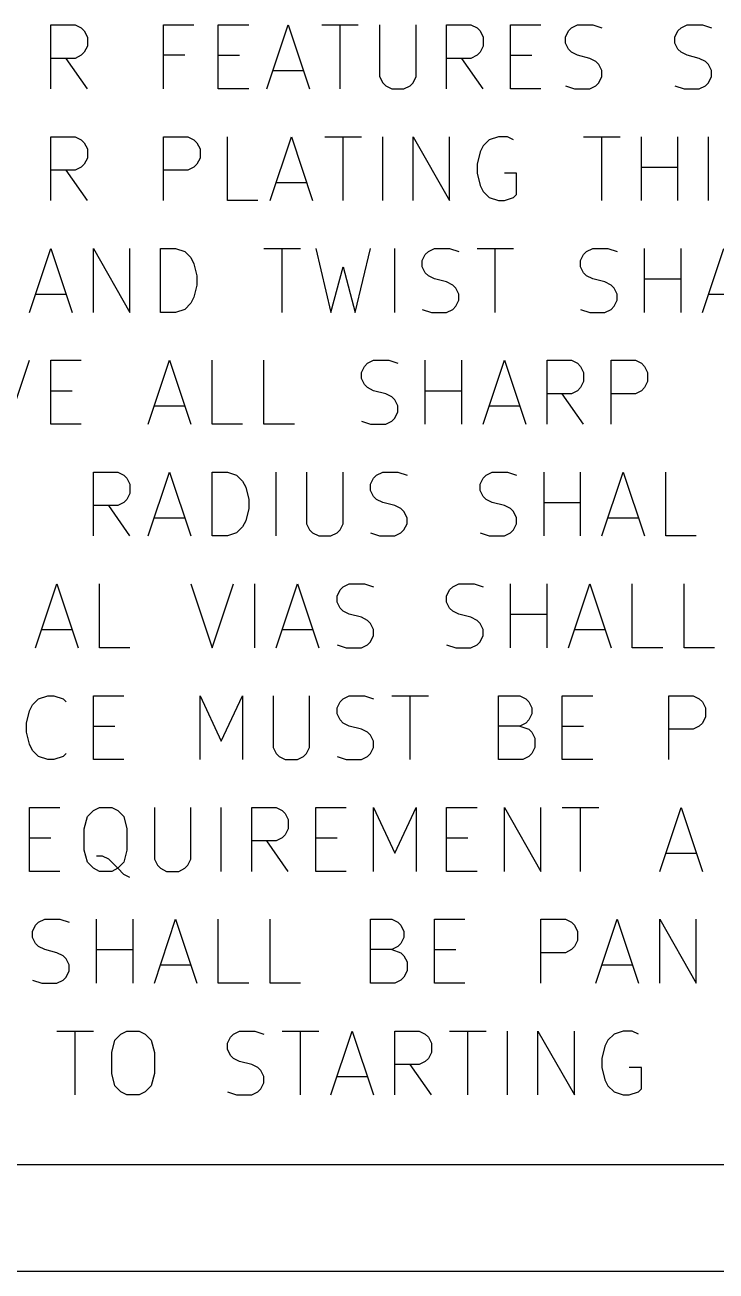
# Model space of a CAD drawing. Extents: x 8 to 330, y -289 to -8.
# Drawn here: x 19.96 to 32.93, y -289 to -265.59 of the extents above; entities that cross this region are included whole.
import ezdxf

# ---------------------------------------------------------------- set-up
doc = ezdxf.new("R2010")
doc.units = 0
doc.header["$MEASUREMENT"] = 0
doc.layers.add('BLACK', color=7, linetype='CONTINUOUS')

msp = doc.modelspace()

# ---------------------------------------------------------------- linework, layer by layer
at = {"layer": 'BLACK', "linetype": 'CONTINUOUS'}
for p, q in [((20.445, -265.593), (20.9021, -265.593)), ((20.445, -266.793), (20.445, -265.593)), ((20.9021, -265.593), (21.0164, -265.65)), ((21.0164, -265.65), (21.0736, -265.707)), ((22.5593, -265.593), (23.1307, -265.593)), ((22.5593, -266.793), (22.5593, -265.593)), ((23.5879, -265.593), (24.1593, -265.593)), ((23.5879, -266.793), (23.5879, -265.593)), ((24.5021, -266.793), (24.9021, -265.593)), ((24.9021, -265.593), (25.3021, -266.793)), ((25.5307, -265.593), (26.2164, -265.593)), ((25.8736, -266.793), (25.8736, -265.593)), ((26.6164, -265.593), (26.6164, -266.564)), ((27.3021, -266.564), (27.3021, -265.593)), ((27.8736, -265.593), (28.3307, -265.593)), ((27.8736, -266.793), (27.8736, -265.593)), ((28.3307, -265.593), (28.445, -265.65)), ((28.445, -265.65), (28.5021, -265.707)), ((29.0736, -265.593), (29.645, -265.593)), ((29.0736, -266.793), (29.0736, -265.593)), ((30.1593, -265.707), (30.2164, -265.65)), ((30.2164, -265.65), (30.3307, -265.593)), ((30.3307, -265.593), (30.6164, -265.593)), ((30.6164, -265.593), (30.7879, -265.65)), ((32.2164, -265.707), (32.2736, -265.65)), ((32.2736, -265.65), (32.3879, -265.593)), ((32.3879, -265.593), (32.6736, -265.593)), ((32.6736, -265.593), (32.845, -265.65)), ((21.0736, -265.707), (21.1307, -265.821)), ((21.1307, -265.821), (21.1307, -265.993)), ((28.5021, -265.707), (28.5593, -265.821)), ((28.5593, -265.821), (28.5593, -265.993)), ((30.1021, -265.821), (30.1593, -265.707)), ((30.1021, -265.936), (30.1021, -265.821)), ((32.1593, -265.821), (32.2164, -265.707)), ((32.1593, -265.936), (32.1593, -265.821)), ((21.0736, -266.107), (21.0164, -266.164)), ((21.1307, -265.993), (21.0736, -266.107)), ((28.5021, -266.107), (28.445, -266.164)), ((28.5593, -265.993), (28.5021, -266.107)), ((30.1593, -266.05), (30.1021, -265.936)), ((30.2164, -266.107), (30.1593, -266.05)), ((30.3307, -266.164), (30.2164, -266.107)), ((32.2164, -266.05), (32.1593, -265.936)), ((32.2736, -266.107), (32.2164, -266.05)), ((32.3879, -266.164), (32.2736, -266.107)), ((20.9021, -266.221), (20.445, -266.221)), ((21.1307, -266.793), (20.7307, -266.221)), ((21.0164, -266.164), (20.9021, -266.221)), ((22.9593, -266.164), (22.5593, -266.164)), ((23.5879, -266.164), (23.9879, -266.164)), ((28.3307, -266.221), (27.8736, -266.221)), ((28.5593, -266.793), (28.1593, -266.221)), ((28.445, -266.164), (28.3307, -266.221)), ((29.0736, -266.164), (29.4736, -266.164)), ((30.5593, -266.221), (30.3307, -266.164)), ((30.6736, -266.279), (30.5593, -266.221)), ((30.7307, -266.336), (30.6736, -266.279)), ((30.7879, -266.45), (30.7307, -266.336)), ((32.6164, -266.221), (32.3879, -266.164)), ((32.7307, -266.279), (32.6164, -266.221)), ((32.7879, -266.336), (32.7307, -266.279)), ((32.845, -266.45), (32.7879, -266.336)), ((24.6164, -266.45), (25.1879, -266.45)), ((26.6164, -266.564), (26.6736, -266.679)), ((27.245, -266.679), (27.3021, -266.564)), ((30.7307, -266.679), (30.7879, -266.564)), ((30.7879, -266.564), (30.7879, -266.45)), ((32.7879, -266.679), (32.845, -266.564)), ((32.845, -266.564), (32.845, -266.45)), ((24.1593, -266.793), (23.5879, -266.793)), ((26.6736, -266.679), (26.7307, -266.736)), ((26.7307, -266.736), (26.845, -266.793)), ((26.845, -266.793), (27.0736, -266.793)), ((27.0736, -266.793), (27.1879, -266.736)), ((27.1879, -266.736), (27.245, -266.679)), ((29.645, -266.793), (29.0736, -266.793)), ((30.1021, -266.736), (30.2736, -266.793)), ((30.2736, -266.793), (30.5593, -266.793)), ((30.5593, -266.793), (30.6736, -266.736)), ((30.6736, -266.736), (30.7307, -266.679)), ((32.1593, -266.736), (32.3307, -266.793)), ((32.3307, -266.793), (32.6164, -266.793)), ((32.6164, -266.793), (32.7307, -266.736)), ((32.7307, -266.736), (32.7879, -266.679)), ((20.445, -267.693), (20.9021, -267.693)), ((20.445, -268.893), (20.445, -267.693)), ((20.9021, -267.693), (21.0164, -267.75)), ((21.0164, -267.75), (21.0736, -267.807)), ((22.5593, -267.693), (23.0164, -267.693)), ((22.5593, -268.893), (22.5593, -267.693)), ((23.0164, -267.693), (23.1307, -267.75)), ((23.1307, -267.75), (23.1879, -267.807)), ((23.7593, -268.893), (23.7593, -267.693)), ((24.5593, -268.893), (24.9593, -267.693)), ((24.9593, -267.693), (25.3593, -268.893)), ((25.5879, -267.693), (26.2736, -267.693)), ((25.9307, -268.893), (25.9307, -267.693)), ((26.6736, -268.893), (26.6736, -267.693)), ((27.245, -268.893), (27.245, -267.693)), ((27.245, -267.693), (27.9307, -268.893)), ((27.9307, -268.893), (27.9307, -267.693)), ((28.6736, -267.75), (28.5593, -267.864)), ((28.845, -267.693), (28.6736, -267.75)), ((29.0164, -267.693), (28.845, -267.693)), ((29.1307, -267.75), (29.0164, -267.693)), ((30.445, -267.693), (31.1307, -267.693)), ((30.7879, -268.893), (30.7879, -267.693)), ((31.5307, -268.893), (31.5307, -267.693)), ((32.2164, -268.893), (32.2164, -267.693)), ((32.7879, -268.893), (32.7879, -267.693)), ((21.0736, -267.807), (21.1307, -267.921)), ((21.1307, -267.921), (21.1307, -268.093)), ((23.1879, -267.807), (23.245, -267.921)), ((23.245, -267.921), (23.245, -268.093)), ((28.5021, -267.979), (28.445, -268.207)), ((28.5593, -267.864), (28.5021, -267.979)), ((21.0164, -268.264), (20.9021, -268.321)), ((21.0736, -268.207), (21.0164, -268.264)), ((21.1307, -268.093), (21.0736, -268.207)), ((23.1307, -268.264), (23.0164, -268.321)), ((23.1879, -268.207), (23.1307, -268.264)), ((23.245, -268.093), (23.1879, -268.207)), ((28.445, -268.207), (28.445, -268.379)), ((31.5307, -268.264), (32.2164, -268.264)), ((20.9021, -268.321), (20.445, -268.321)), ((21.1307, -268.893), (20.7307, -268.321)), ((23.0164, -268.321), (22.5593, -268.321)), ((28.445, -268.379), (28.5021, -268.607)), ((29.1879, -268.379), (28.9593, -268.379)), ((29.1879, -268.779), (29.1879, -268.379)), ((24.6736, -268.55), (25.245, -268.55)), ((28.5021, -268.607), (28.5593, -268.721)), ((28.5593, -268.721), (28.6736, -268.836)), ((24.3307, -268.893), (23.7593, -268.893)), ((28.6736, -268.836), (28.845, -268.893)), ((28.845, -268.893), (28.9593, -268.893)), ((28.9593, -268.893), (29.1307, -268.836)), ((29.1307, -268.836), (29.1879, -268.779)), ((20.045, -270.993), (20.445, -269.793)), ((20.445, -269.793), (20.845, -270.993)), ((21.245, -269.793), (21.9307, -270.993)), ((21.245, -270.993), (21.245, -269.793)), ((21.9307, -270.993), (21.9307, -269.793)), ((22.5021, -269.793), (22.7879, -269.793)), ((22.5021, -270.993), (22.5021, -269.793)), ((22.7879, -269.793), (22.9593, -269.85)), ((22.9593, -269.85), (23.0736, -269.964)), ((24.445, -269.793), (25.1307, -269.793)), ((24.7879, -270.993), (24.7879, -269.793)), ((25.4164, -269.793), (25.7021, -270.993)), ((26.1593, -270.993), (26.445, -269.793)), ((26.9021, -270.993), (26.9021, -269.793)), ((27.4736, -269.907), (27.5307, -269.85)), ((27.5307, -269.85), (27.645, -269.793)), ((27.645, -269.793), (27.9307, -269.793)), ((27.9307, -269.793), (28.1021, -269.85)), ((28.445, -269.793), (29.1307, -269.793)), ((28.7879, -270.993), (28.7879, -269.793)), ((30.445, -269.907), (30.5021, -269.85)), ((30.5021, -269.85), (30.6164, -269.793)), ((30.6164, -269.793), (30.9021, -269.793)), ((30.9021, -269.793), (31.0736, -269.85)), ((31.5879, -270.993), (31.5879, -269.793)), ((32.2736, -270.993), (32.2736, -269.793)), ((32.6736, -270.993), (33.0736, -269.793)), ((23.0736, -269.964), (23.1307, -270.079)), ((23.1307, -270.079), (23.1879, -270.307)), ((25.7021, -270.993), (25.9307, -270.136)), ((25.9307, -270.136), (26.1593, -270.993)), ((27.4164, -270.021), (27.4736, -269.907)), ((27.4164, -270.136), (27.4164, -270.021)), ((27.4736, -270.25), (27.4164, -270.136)), ((30.3879, -270.021), (30.445, -269.907)), ((30.3879, -270.136), (30.3879, -270.021)), ((30.445, -270.25), (30.3879, -270.136)), ((23.1879, -270.307), (23.1879, -270.479)), ((27.5307, -270.307), (27.4736, -270.25)), ((27.645, -270.364), (27.5307, -270.307)), ((27.8736, -270.421), (27.645, -270.364)), ((30.5021, -270.307), (30.445, -270.25)), ((30.6164, -270.364), (30.5021, -270.307)), ((30.845, -270.421), (30.6164, -270.364)), ((31.5879, -270.364), (32.2736, -270.364)), ((23.1879, -270.479), (23.1307, -270.707)), ((27.9879, -270.479), (27.8736, -270.421)), ((28.045, -270.536), (27.9879, -270.479)), ((28.1021, -270.65), (28.045, -270.536)), ((30.9593, -270.479), (30.845, -270.421)), ((31.0164, -270.536), (30.9593, -270.479)), ((31.0736, -270.65), (31.0164, -270.536)), ((20.1593, -270.65), (20.7307, -270.65)), ((23.0736, -270.821), (22.9593, -270.936)), ((23.1307, -270.707), (23.0736, -270.821)), ((28.045, -270.879), (28.1021, -270.764)), ((28.1021, -270.764), (28.1021, -270.65)), ((31.0164, -270.879), (31.0736, -270.764)), ((31.0736, -270.764), (31.0736, -270.65)), ((32.7879, -270.65), (33.3593, -270.65)), ((22.7879, -270.993), (22.5021, -270.993)), ((22.9593, -270.936), (22.7879, -270.993)), ((27.4164, -270.936), (27.5879, -270.993)), ((27.5879, -270.993), (27.8736, -270.993)), ((27.8736, -270.993), (27.9879, -270.936)), ((27.9879, -270.936), (28.045, -270.879)), ((30.3879, -270.936), (30.5593, -270.993)), ((30.5593, -270.993), (30.845, -270.993)), ((30.845, -270.993), (30.9593, -270.936)), ((30.9593, -270.936), (31.0164, -270.879)), ((19.645, -273.093), (20.045, -271.893)), ((20.445, -271.893), (21.0164, -271.893)), ((20.445, -273.093), (20.445, -271.893)), ((22.2736, -273.093), (22.6736, -271.893)), ((22.6736, -271.893), (23.0736, -273.093)), ((23.4736, -273.093), (23.4736, -271.893)), ((24.445, -273.093), (24.445, -271.893)), ((26.2736, -272.121), (26.3307, -272.007)), ((26.3307, -272.007), (26.3879, -271.95)), ((26.3879, -271.95), (26.5021, -271.893)), ((26.5021, -271.893), (26.7879, -271.893)), ((26.7879, -271.893), (26.9593, -271.95)), ((27.4736, -273.093), (27.4736, -271.893)), ((28.1593, -273.093), (28.1593, -271.893)), ((28.5593, -273.093), (28.9593, -271.893)), ((28.9593, -271.893), (29.3593, -273.093)), ((29.7593, -271.893), (30.2164, -271.893)), ((29.7593, -273.093), (29.7593, -271.893)), ((30.2164, -271.893), (30.3307, -271.95)), ((30.3307, -271.95), (30.3879, -272.007)), ((30.3879, -272.007), (30.445, -272.121)), ((30.9593, -271.893), (31.4164, -271.893)), ((30.9593, -273.093), (30.9593, -271.893)), ((31.4164, -271.893), (31.5307, -271.95)), ((31.5307, -271.95), (31.5879, -272.007)), ((31.5879, -272.007), (31.645, -272.121)), ((26.2736, -272.236), (26.2736, -272.121)), ((26.3307, -272.35), (26.2736, -272.236)), ((30.445, -272.121), (30.445, -272.293)), ((31.645, -272.121), (31.645, -272.293)), ((20.445, -272.464), (20.845, -272.464)), ((26.3879, -272.407), (26.3307, -272.35)), ((26.5021, -272.464), (26.3879, -272.407)), ((26.7307, -272.521), (26.5021, -272.464)), ((27.4736, -272.464), (28.1593, -272.464)), ((30.3307, -272.464), (30.2164, -272.521)), ((30.3879, -272.407), (30.3307, -272.464)), ((30.445, -272.293), (30.3879, -272.407)), ((31.5307, -272.464), (31.4164, -272.521)), ((31.5879, -272.407), (31.5307, -272.464)), ((31.645, -272.293), (31.5879, -272.407)), ((26.845, -272.579), (26.7307, -272.521)), ((26.9021, -272.636), (26.845, -272.579)), ((26.9593, -272.75), (26.9021, -272.636)), ((30.2164, -272.521), (29.7593, -272.521)), ((30.445, -273.093), (30.045, -272.521)), ((31.4164, -272.521), (30.9593, -272.521)), ((22.3879, -272.75), (22.9593, -272.75)), ((26.9021, -272.979), (26.9593, -272.864)), ((26.9593, -272.864), (26.9593, -272.75)), ((28.6736, -272.75), (29.245, -272.75)), ((21.0164, -273.093), (20.445, -273.093)), ((24.045, -273.093), (23.4736, -273.093)), ((25.0164, -273.093), (24.445, -273.093)), ((26.2736, -273.036), (26.445, -273.093)), ((26.445, -273.093), (26.7307, -273.093)), ((26.7307, -273.093), (26.845, -273.036)), ((26.845, -273.036), (26.9021, -272.979)), ((21.245, -273.993), (21.7021, -273.993)), ((21.245, -275.193), (21.245, -273.993)), ((21.7021, -273.993), (21.8164, -274.05)), ((21.8164, -274.05), (21.8736, -274.107)), ((21.8736, -274.107), (21.9307, -274.221)), ((22.2736, -275.193), (22.6736, -273.993)), ((22.6736, -273.993), (23.0736, -275.193)), ((23.4736, -273.993), (23.7593, -273.993)), ((23.4736, -275.193), (23.4736, -273.993)), ((23.7593, -273.993), (23.9307, -274.05)), ((23.9307, -274.05), (24.045, -274.164)), ((24.6736, -275.193), (24.6736, -273.993)), ((25.245, -273.993), (25.245, -274.964)), ((25.9307, -274.964), (25.9307, -273.993)), ((26.445, -274.221), (26.5021, -274.107)), ((26.5021, -274.107), (26.5593, -274.05)), ((26.5593, -274.05), (26.6736, -273.993)), ((26.6736, -273.993), (26.9593, -273.993)), ((26.9593, -273.993), (27.1307, -274.05)), ((28.5021, -274.221), (28.5593, -274.107)), ((28.5593, -274.107), (28.6164, -274.05)), ((28.6164, -274.05), (28.7307, -273.993)), ((28.7307, -273.993), (29.0164, -273.993)), ((29.0164, -273.993), (29.1879, -274.05)), ((29.7021, -275.193), (29.7021, -273.993)), ((30.3879, -275.193), (30.3879, -273.993)), ((30.7879, -275.193), (31.1879, -273.993)), ((31.1879, -273.993), (31.5879, -275.193)), ((31.9879, -275.193), (31.9879, -273.993)), ((21.9307, -274.221), (21.9307, -274.393)), ((24.045, -274.164), (24.1021, -274.279)), ((24.1021, -274.279), (24.1593, -274.507)), ((26.445, -274.336), (26.445, -274.221)), ((26.5021, -274.45), (26.445, -274.336)), ((28.5021, -274.336), (28.5021, -274.221)), ((28.5593, -274.45), (28.5021, -274.336)), ((21.8164, -274.564), (21.7021, -274.621)), ((21.8736, -274.507), (21.8164, -274.564)), ((21.9307, -274.393), (21.8736, -274.507)), ((24.1593, -274.507), (24.1593, -274.679)), ((26.5593, -274.507), (26.5021, -274.45)), ((26.6736, -274.564), (26.5593, -274.507)), ((26.9021, -274.621), (26.6736, -274.564)), ((28.6164, -274.507), (28.5593, -274.45)), ((28.7307, -274.564), (28.6164, -274.507)), ((28.9593, -274.621), (28.7307, -274.564)), ((29.7021, -274.564), (30.3879, -274.564)), ((21.7021, -274.621), (21.245, -274.621)), ((21.9307, -275.193), (21.5307, -274.621)), ((24.1593, -274.679), (24.1021, -274.907)), ((27.0164, -274.679), (26.9021, -274.621)), ((27.0736, -274.736), (27.0164, -274.679)), ((27.1307, -274.85), (27.0736, -274.736)), ((29.0736, -274.679), (28.9593, -274.621)), ((29.1307, -274.736), (29.0736, -274.679)), ((29.1879, -274.85), (29.1307, -274.736)), ((22.3879, -274.85), (22.9593, -274.85)), ((24.045, -275.021), (23.9307, -275.136)), ((24.1021, -274.907), (24.045, -275.021)), ((25.245, -274.964), (25.3021, -275.079)), ((25.8736, -275.079), (25.9307, -274.964)), ((27.0736, -275.079), (27.1307, -274.964)), ((27.1307, -274.964), (27.1307, -274.85)), ((29.1307, -275.079), (29.1879, -274.964)), ((29.1879, -274.964), (29.1879, -274.85)), ((30.9021, -274.85), (31.4736, -274.85)), ((23.7593, -275.193), (23.4736, -275.193)), ((23.9307, -275.136), (23.7593, -275.193)), ((25.3021, -275.079), (25.3593, -275.136)), ((25.3593, -275.136), (25.4736, -275.193)), ((25.4736, -275.193), (25.7021, -275.193)), ((25.7021, -275.193), (25.8164, -275.136)), ((25.8164, -275.136), (25.8736, -275.079)), ((26.445, -275.136), (26.6164, -275.193)), ((26.6164, -275.193), (26.9021, -275.193)), ((26.9021, -275.193), (27.0164, -275.136)), ((27.0164, -275.136), (27.0736, -275.079)), ((28.5021, -275.136), (28.6736, -275.193)), ((28.6736, -275.193), (28.9593, -275.193)), ((28.9593, -275.193), (29.0736, -275.136)), ((29.0736, -275.136), (29.1307, -275.079)), ((32.5593, -275.193), (31.9879, -275.193)), ((20.1593, -277.293), (20.5593, -276.093)), ((20.5593, -276.093), (20.9593, -277.293)), ((21.3593, -277.293), (21.3593, -276.093)), ((23.0736, -276.093), (23.4736, -277.293)), ((23.4736, -277.293), (23.8736, -276.093)), ((24.2736, -277.293), (24.2736, -276.093)), ((24.6736, -277.293), (25.0736, -276.093)), ((25.0736, -276.093), (25.4736, -277.293)), ((25.8164, -276.321), (25.8736, -276.207)), ((25.8736, -276.207), (25.9307, -276.15)), ((25.9307, -276.15), (26.045, -276.093)), ((26.045, -276.093), (26.3307, -276.093)), ((26.3307, -276.093), (26.5021, -276.15)), ((27.8736, -276.321), (27.9307, -276.207)), ((27.9307, -276.207), (27.9879, -276.15)), ((27.9879, -276.15), (28.1021, -276.093)), ((28.1021, -276.093), (28.3879, -276.093)), ((28.3879, -276.093), (28.5593, -276.15)), ((29.0736, -277.293), (29.0736, -276.093)), ((29.7593, -277.293), (29.7593, -276.093)), ((30.1593, -277.293), (30.5593, -276.093)), ((30.5593, -276.093), (30.9593, -277.293)), ((31.3593, -277.293), (31.3593, -276.093)), ((32.3307, -277.293), (32.3307, -276.093)), ((25.8164, -276.436), (25.8164, -276.321)), ((25.8736, -276.55), (25.8164, -276.436)), ((27.8736, -276.436), (27.8736, -276.321)), ((27.9307, -276.55), (27.8736, -276.436)), ((25.9307, -276.607), (25.8736, -276.55)), ((26.045, -276.664), (25.9307, -276.607)), ((26.2736, -276.721), (26.045, -276.664)), ((27.9879, -276.607), (27.9307, -276.55)), ((28.1021, -276.664), (27.9879, -276.607)), ((28.3307, -276.721), (28.1021, -276.664)), ((29.0736, -276.664), (29.7593, -276.664)), ((26.3879, -276.779), (26.2736, -276.721)), ((26.445, -276.836), (26.3879, -276.779)), ((26.5021, -276.95), (26.445, -276.836)), ((28.445, -276.779), (28.3307, -276.721)), ((28.5021, -276.836), (28.445, -276.779)), ((28.5593, -276.95), (28.5021, -276.836)), ((20.2736, -276.95), (20.845, -276.95)), ((24.7879, -276.95), (25.3593, -276.95)), ((26.445, -277.179), (26.5021, -277.064)), ((26.5021, -277.064), (26.5021, -276.95)), ((28.5021, -277.179), (28.5593, -277.064)), ((28.5593, -277.064), (28.5593, -276.95)), ((30.2736, -276.95), (30.845, -276.95)), ((21.9307, -277.293), (21.3593, -277.293)), ((25.8164, -277.236), (25.9879, -277.293)), ((25.9879, -277.293), (26.2736, -277.293)), ((26.2736, -277.293), (26.3879, -277.236)), ((26.3879, -277.236), (26.445, -277.179)), ((27.8736, -277.236), (28.045, -277.293)), ((28.045, -277.293), (28.3307, -277.293)), ((28.3307, -277.293), (28.445, -277.236)), ((28.445, -277.236), (28.5021, -277.179)), ((31.9307, -277.293), (31.3593, -277.293)), ((32.9021, -277.293), (32.3307, -277.293)), ((20.1021, -278.364), (20.2164, -278.25)), ((20.2164, -278.25), (20.3879, -278.193)), ((20.3879, -278.193), (20.5021, -278.193)), ((20.5021, -278.193), (20.6736, -278.25)), ((20.6736, -278.25), (20.7307, -278.307)), ((21.245, -278.193), (21.8164, -278.193)), ((21.245, -279.393), (21.245, -278.193)), ((23.245, -278.193), (23.645, -279.05)), ((23.245, -279.393), (23.245, -278.193)), ((23.645, -279.05), (24.045, -278.193)), ((24.045, -278.193), (24.045, -279.393)), ((24.6164, -278.193), (24.6164, -279.164)), ((25.3021, -279.164), (25.3021, -278.193)), ((25.8164, -278.421), (25.8736, -278.307)), ((25.8736, -278.307), (25.9307, -278.25)), ((25.9307, -278.25), (26.045, -278.193)), ((26.045, -278.193), (26.3307, -278.193)), ((26.3307, -278.193), (26.5021, -278.25)), ((26.845, -278.193), (27.5307, -278.193)), ((27.1879, -279.393), (27.1879, -278.193)), ((28.845, -278.193), (29.245, -278.193)), ((28.845, -279.393), (28.845, -278.193)), ((29.245, -278.193), (29.3593, -278.25)), ((29.3593, -278.25), (29.4164, -278.307)), ((29.4164, -278.307), (29.4736, -278.421)), ((30.045, -278.193), (30.6164, -278.193)), ((30.045, -279.393), (30.045, -278.193)), ((32.045, -278.193), (32.5021, -278.193)), ((32.045, -279.393), (32.045, -278.193)), ((32.5021, -278.193), (32.6164, -278.25)), ((32.6164, -278.25), (32.6736, -278.307)), ((32.6736, -278.307), (32.7307, -278.421)), ((19.9879, -278.707), (20.045, -278.479)), ((20.045, -278.479), (20.1021, -278.364)), ((25.8164, -278.536), (25.8164, -278.421)), ((25.8736, -278.65), (25.8164, -278.536)), ((29.4736, -278.536), (29.4164, -278.65)), ((29.4736, -278.421), (29.4736, -278.536)), ((32.7307, -278.421), (32.7307, -278.593)), ((19.9879, -278.879), (19.9879, -278.707)), ((21.245, -278.764), (21.645, -278.764)), ((25.9307, -278.707), (25.8736, -278.65)), ((26.045, -278.764), (25.9307, -278.707)), ((26.2736, -278.821), (26.045, -278.764)), ((29.245, -278.764), (28.845, -278.764)), ((29.3593, -278.707), (29.245, -278.764)), ((29.245, -278.764), (29.4164, -278.821)), ((29.4164, -278.65), (29.3593, -278.707)), ((30.045, -278.764), (30.445, -278.764)), ((32.6164, -278.764), (32.5021, -278.821)), ((32.6736, -278.707), (32.6164, -278.764)), ((32.7307, -278.593), (32.6736, -278.707)), ((20.045, -279.107), (19.9879, -278.879)), ((26.3879, -278.879), (26.2736, -278.821)), ((26.445, -278.936), (26.3879, -278.879)), ((26.5021, -279.05), (26.445, -278.936)), ((29.4164, -278.821), (29.4736, -278.879)), ((29.4736, -278.879), (29.5307, -278.993)), ((29.5307, -278.993), (29.5307, -279.164)), ((32.5021, -278.821), (32.045, -278.821)), ((20.1021, -279.221), (20.045, -279.107)), ((20.2164, -279.336), (20.1021, -279.221)), ((24.6164, -279.164), (24.6736, -279.279)), ((25.245, -279.279), (25.3021, -279.164)), ((26.445, -279.279), (26.5021, -279.164)), ((26.5021, -279.164), (26.5021, -279.05)), ((29.5307, -279.164), (29.4736, -279.279)), ((20.3879, -279.393), (20.2164, -279.336)), ((20.5021, -279.393), (20.3879, -279.393)), ((20.6736, -279.336), (20.5021, -279.393)), ((20.7307, -279.279), (20.6736, -279.336)), ((21.8164, -279.393), (21.245, -279.393)), ((24.6736, -279.279), (24.7307, -279.336)), ((24.7307, -279.336), (24.845, -279.393)), ((24.845, -279.393), (25.0736, -279.393)), ((25.0736, -279.393), (25.1879, -279.336)), ((25.1879, -279.336), (25.245, -279.279)), ((25.8164, -279.336), (25.9879, -279.393)), ((25.9879, -279.393), (26.2736, -279.393)), ((26.2736, -279.393), (26.3879, -279.336)), ((26.3879, -279.336), (26.445, -279.279)), ((29.3021, -279.393), (28.845, -279.393)), ((29.4164, -279.336), (29.3021, -279.393)), ((29.4736, -279.279), (29.4164, -279.336)), ((30.6164, -279.393), (30.045, -279.393)), ((20.045, -280.293), (20.6164, -280.293)), ((20.045, -281.493), (20.045, -280.293)), ((21.1307, -280.464), (21.245, -280.35)), ((21.245, -280.35), (21.3593, -280.293)), ((21.3593, -280.293), (21.5879, -280.293)), ((21.5879, -280.293), (21.7021, -280.35)), ((21.7021, -280.35), (21.8164, -280.464)), ((22.3879, -280.293), (22.3879, -281.264)), ((23.0736, -281.264), (23.0736, -280.293)), ((23.645, -281.493), (23.645, -280.293)), ((24.2164, -280.293), (24.6736, -280.293)), ((24.2164, -281.493), (24.2164, -280.293)), ((24.6736, -280.293), (24.7879, -280.35)), ((24.7879, -280.35), (24.845, -280.407)), ((24.845, -280.407), (24.9021, -280.521)), ((25.4164, -280.293), (25.9879, -280.293)), ((25.4164, -281.493), (25.4164, -280.293)), ((26.5021, -280.293), (26.9021, -281.15)), ((26.5021, -281.493), (26.5021, -280.293)), ((26.9021, -281.15), (27.3021, -280.293)), ((27.3021, -280.293), (27.3021, -281.493)), ((27.8736, -281.493), (27.8736, -280.293)), ((27.8736, -280.293), (28.445, -280.293)), ((28.9593, -280.293), (29.645, -281.493)), ((28.9593, -281.493), (28.9593, -280.293)), ((29.645, -281.493), (29.645, -280.293)), ((30.045, -280.293), (30.7307, -280.293)), ((30.3879, -281.493), (30.3879, -280.293)), ((31.8736, -281.493), (32.2736, -280.293)), ((32.2736, -280.293), (32.6736, -281.493)), ((21.0736, -280.693), (21.1307, -280.464)), ((21.8164, -280.464), (21.8736, -280.693)), ((24.9021, -280.521), (24.9021, -280.693)), ((20.045, -280.864), (20.445, -280.864)), ((21.0736, -281.093), (21.0736, -280.693)), ((21.8736, -280.693), (21.8736, -281.093)), ((24.7879, -280.864), (24.6736, -280.921)), ((24.845, -280.807), (24.7879, -280.864)), ((24.9021, -280.693), (24.845, -280.807)), ((25.4164, -280.864), (25.8164, -280.864)), ((27.8736, -280.864), (28.2736, -280.864)), ((21.1307, -281.321), (21.0736, -281.093)), ((21.8736, -281.093), (21.8164, -281.321)), ((24.6736, -280.921), (24.2164, -280.921)), ((24.9021, -281.493), (24.5021, -280.921)), ((21.245, -281.436), (21.1307, -281.321)), ((21.4164, -281.207), (21.3021, -281.207)), ((21.5307, -281.264), (21.4164, -281.207)), ((21.7021, -281.436), (21.5307, -281.264)), ((21.8164, -281.321), (21.7021, -281.436)), ((22.3879, -281.264), (22.445, -281.379)), ((23.0164, -281.379), (23.0736, -281.264)), ((31.9879, -281.15), (32.5593, -281.15)), ((20.6164, -281.493), (20.045, -281.493)), ((21.3593, -281.493), (21.245, -281.436)), ((21.5879, -281.493), (21.3593, -281.493)), ((21.7021, -281.436), (21.5879, -281.493)), ((21.8164, -281.55), (21.7021, -281.436)), ((21.9307, -281.607), (21.8164, -281.55)), ((22.445, -281.379), (22.5021, -281.436)), ((22.5021, -281.436), (22.6164, -281.493)), ((22.6164, -281.493), (22.845, -281.493)), ((22.845, -281.493), (22.9593, -281.436)), ((22.9593, -281.436), (23.0164, -281.379)), ((25.9879, -281.493), (25.4164, -281.493)), ((28.445, -281.493), (27.8736, -281.493)), ((20.1021, -282.621), (20.1593, -282.507)), ((20.1593, -282.507), (20.2164, -282.45)), ((20.2164, -282.45), (20.3307, -282.393)), ((20.3307, -282.393), (20.6164, -282.393)), ((20.6164, -282.393), (20.7879, -282.45)), ((21.3021, -283.593), (21.3021, -282.393)), ((21.9879, -283.593), (21.9879, -282.393)), ((22.3879, -283.593), (22.7879, -282.393)), ((22.7879, -282.393), (23.1879, -283.593)), ((23.5879, -283.593), (23.5879, -282.393)), ((24.5593, -283.593), (24.5593, -282.393)), ((26.445, -282.393), (26.845, -282.393)), ((26.445, -283.593), (26.445, -282.393)), ((26.845, -282.393), (26.9593, -282.45)), ((26.9593, -282.45), (27.0164, -282.507)), ((27.0164, -282.507), (27.0736, -282.621)), ((27.645, -282.393), (28.2164, -282.393)), ((27.645, -283.593), (27.645, -282.393)), ((29.645, -282.393), (30.1021, -282.393)), ((29.645, -283.593), (29.645, -282.393)), ((30.1021, -282.393), (30.2164, -282.45)), ((30.2164, -282.45), (30.2736, -282.507)), ((30.2736, -282.507), (30.3307, -282.621)), ((30.6736, -283.593), (31.0736, -282.393)), ((31.0736, -282.393), (31.4736, -283.593)), ((31.8736, -282.393), (32.5593, -283.593)), ((31.8736, -283.593), (31.8736, -282.393)), ((32.5593, -283.593), (32.5593, -282.393)), ((20.1021, -282.736), (20.1021, -282.621)), ((20.1593, -282.85), (20.1021, -282.736)), ((27.0736, -282.736), (27.0164, -282.85)), ((27.0736, -282.621), (27.0736, -282.736)), ((30.3307, -282.621), (30.3307, -282.793)), ((20.2164, -282.907), (20.1593, -282.85)), ((20.3307, -282.964), (20.2164, -282.907)), ((20.5593, -283.021), (20.3307, -282.964)), ((21.3021, -282.964), (21.9879, -282.964)), ((26.845, -282.964), (26.445, -282.964)), ((26.9593, -282.907), (26.845, -282.964)), ((26.845, -282.964), (27.0164, -283.021)), ((27.0164, -282.85), (26.9593, -282.907)), ((27.645, -282.964), (28.045, -282.964)), ((30.2164, -282.964), (30.1021, -283.021)), ((30.2736, -282.907), (30.2164, -282.964)), ((30.3307, -282.793), (30.2736, -282.907)), ((20.6736, -283.079), (20.5593, -283.021)), ((20.7307, -283.136), (20.6736, -283.079)), ((20.7879, -283.25), (20.7307, -283.136)), ((27.0164, -283.021), (27.0736, -283.079)), ((27.0736, -283.079), (27.1307, -283.193)), ((27.1307, -283.193), (27.1307, -283.364)), ((30.1021, -283.021), (29.645, -283.021)), ((20.6736, -283.536), (20.7307, -283.479)), ((20.7307, -283.479), (20.7879, -283.364)), ((20.7879, -283.364), (20.7879, -283.25)), ((22.5021, -283.25), (23.0736, -283.25)), ((27.0736, -283.479), (27.0164, -283.536)), ((27.1307, -283.364), (27.0736, -283.479)), ((30.7879, -283.25), (31.3593, -283.25)), ((20.1021, -283.536), (20.2736, -283.593)), ((20.2736, -283.593), (20.5593, -283.593)), ((20.5593, -283.593), (20.6736, -283.536)), ((24.1593, -283.593), (23.5879, -283.593)), ((25.1307, -283.593), (24.5593, -283.593)), ((26.9021, -283.593), (26.445, -283.593)), ((27.0164, -283.536), (26.9021, -283.593)), ((28.2164, -283.593), (27.645, -283.593)), ((20.5593, -284.493), (21.245, -284.493)), ((20.9021, -285.693), (20.9021, -284.493)), ((21.645, -284.664), (21.7593, -284.55)), ((21.7593, -284.55), (21.8736, -284.493)), ((21.8736, -284.493), (22.1021, -284.493)), ((22.1021, -284.493), (22.2164, -284.55)), ((22.2164, -284.55), (22.3307, -284.664)), ((23.7593, -284.721), (23.8164, -284.607)), ((23.8164, -284.607), (23.8736, -284.55)), ((23.8736, -284.55), (23.9879, -284.493)), ((23.9879, -284.493), (24.2736, -284.493)), ((24.2736, -284.493), (24.445, -284.55)), ((24.7879, -284.493), (25.4736, -284.493)), ((25.1307, -285.693), (25.1307, -284.493)), ((25.7021, -285.693), (26.1021, -284.493)), ((26.1021, -284.493), (26.5021, -285.693)), ((26.9021, -284.493), (27.3593, -284.493)), ((26.9021, -285.693), (26.9021, -284.493)), ((27.3593, -284.493), (27.4736, -284.55)), ((27.4736, -284.55), (27.5307, -284.607)), ((27.5307, -284.607), (27.5879, -284.721)), ((27.9307, -284.493), (28.6164, -284.493)), ((28.2736, -285.693), (28.2736, -284.493)), ((29.0164, -285.693), (29.0164, -284.493)), ((29.5879, -285.693), (29.5879, -284.493)), ((29.5879, -284.493), (30.2736, -285.693)), ((30.2736, -285.693), (30.2736, -284.493)), ((31.0164, -284.55), (30.9021, -284.664)), ((31.1879, -284.493), (31.0164, -284.55)), ((31.3593, -284.493), (31.1879, -284.493)), ((31.4736, -284.55), (31.3593, -284.493)), ((21.5879, -284.893), (21.645, -284.664)), ((22.3307, -284.664), (22.3879, -284.893)), ((23.7593, -284.836), (23.7593, -284.721)), ((23.8164, -284.95), (23.7593, -284.836)), ((27.5879, -284.721), (27.5879, -284.893)), ((30.845, -284.779), (30.7879, -285.007)), ((30.9021, -284.664), (30.845, -284.779)), ((21.5879, -285.293), (21.5879, -284.893)), ((22.3879, -284.893), (22.3879, -285.293)), ((23.8736, -285.007), (23.8164, -284.95)), ((23.9879, -285.064), (23.8736, -285.007)), ((24.2164, -285.121), (23.9879, -285.064)), ((24.3307, -285.179), (24.2164, -285.121)), ((27.3593, -285.121), (26.9021, -285.121)), ((27.5879, -285.693), (27.1879, -285.121)), ((27.4736, -285.064), (27.3593, -285.121)), ((27.5307, -285.007), (27.4736, -285.064)), ((27.5879, -284.893), (27.5307, -285.007)), ((30.7879, -285.007), (30.7879, -285.179)), ((21.645, -285.521), (21.5879, -285.293)), ((22.3879, -285.293), (22.3307, -285.521)), ((24.3879, -285.236), (24.3307, -285.179)), ((24.445, -285.35), (24.3879, -285.236)), ((24.445, -285.464), (24.445, -285.35)), ((25.8164, -285.35), (26.3879, -285.35)), ((30.7879, -285.179), (30.845, -285.407)), ((31.5307, -285.179), (31.3021, -285.179)), ((31.5307, -285.579), (31.5307, -285.179)), ((21.7593, -285.636), (21.645, -285.521)), ((22.3307, -285.521), (22.2164, -285.636)), ((24.3307, -285.636), (24.3879, -285.579)), ((24.3879, -285.579), (24.445, -285.464)), ((30.845, -285.407), (30.9021, -285.521)), ((30.9021, -285.521), (31.0164, -285.636)), ((31.4736, -285.636), (31.5307, -285.579)), ((21.8736, -285.693), (21.7593, -285.636)), ((22.1021, -285.693), (21.8736, -285.693)), ((22.2164, -285.636), (22.1021, -285.693)), ((23.7593, -285.636), (23.9307, -285.693)), ((23.9307, -285.693), (24.2164, -285.693)), ((24.2164, -285.693), (24.3307, -285.636)), ((31.0164, -285.636), (31.1879, -285.693)), ((31.1879, -285.693), (31.3021, -285.693)), ((31.3021, -285.693), (31.4736, -285.636)), ((10, -287.002), (200.007, -287.002)), ((8, -289.002), (202.007, -289.002))]:
    msp.add_line(p, q, dxfattribs=at)

doc.saveas('drawing.dxf')
